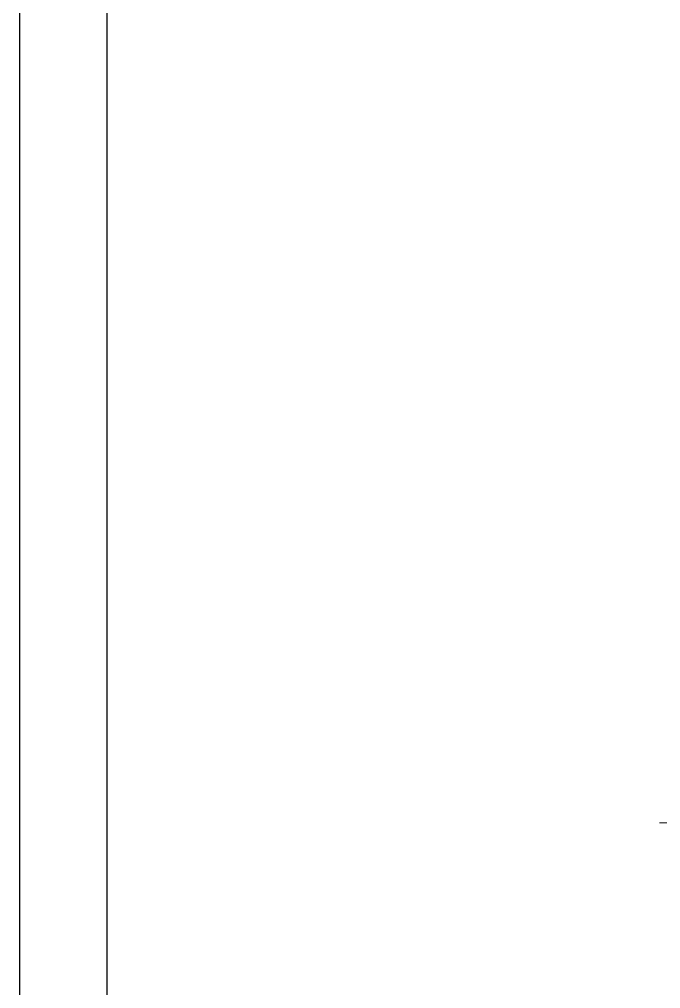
# Model space of a CAD drawing. Header units: inches. Extents: x 1387 to 2676, y -3005 to -2136.
# Drawn here: x 2501.33 to 2511.71, y -2976.48 to -2960.79 of the extents above; entities that cross this region are included whole.
import ezdxf

# ---------------------------------------------------------------- set-up
doc = ezdxf.new("R2010")
doc.units = ezdxf.units.IN
doc.header["$MEASUREMENT"] = 0
for name, color, linetype in [('1', 1, 'Continuous'), ('DIM', 8, 'Continuous'), ('lateral brace', 5, 'Continuous'), ('Layer4', 118, 'Continuous')]:
    doc.layers.add(name, color=color, linetype=linetype)
doc.layers.add('30', color=86, linetype='Continuous', lineweight=18)

msp = doc.modelspace()

# ---------------------------------------------------------------- linework, layer by layer
at = {"layer": '1'}
msp.add_lwpolyline([(2502.742051, -3003.152673), (2584.010402, -3003.152673), (2584.010402, -2946.519677), (2502.742051, -2946.519677)], close=True, dxfattribs=at)
at = {"layer": '30'}
msp.add_line((2512.900936, -2973.795739), (2511.692871, -2973.795739), dxfattribs=at)
at = {"layer": 'DIM'}
msp.add_lwpolyline([(2501.326227, -3004.568498), (2585.426227, -3004.568498), (2585.426227, -2945.103852), (2501.326227, -2945.103852)], close=True, dxfattribs=at)
at = {"layer": 'lateral brace'}
msp.add_lwpolyline([(2501.326227, -3004.568498), (2585.426227, -3004.568498), (2585.426227, -2945.103852), (2501.326227, -2945.103852)], close=True, dxfattribs=at)
at = {"layer": 'Layer4'}
msp.add_lwpolyline([(2585.426227, -2945.103852), (2501.326227, -2945.103852), (2501.326227, -3004.568498), (2585.426227, -3004.568498)], close=True, dxfattribs=at)

doc.saveas('drawing.dxf')
